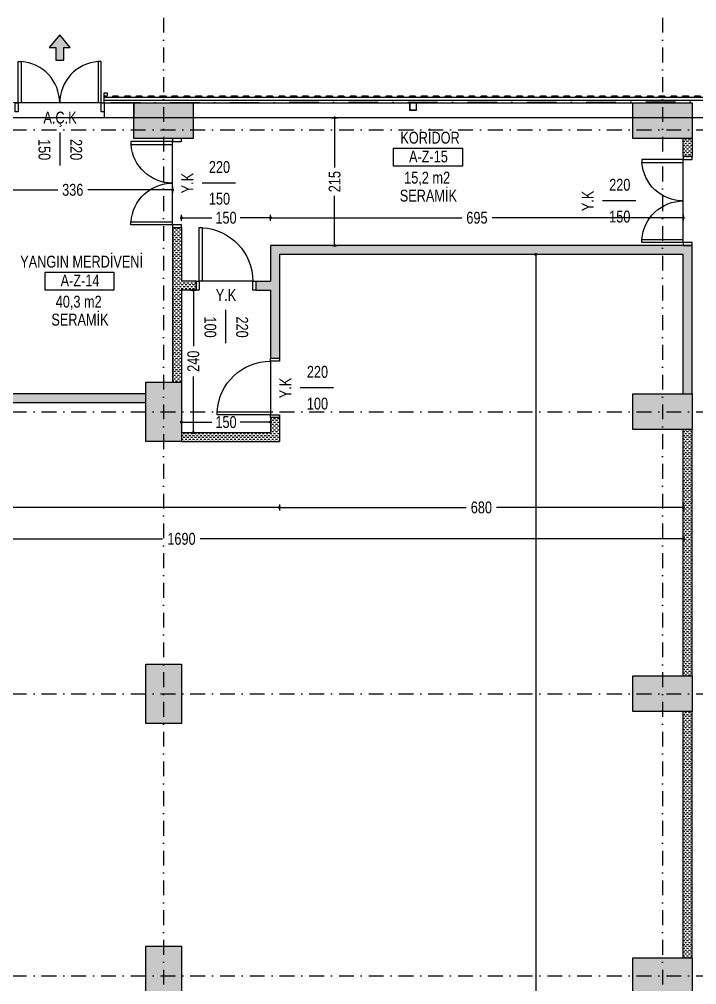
# Model space of a CAD drawing. Header units: centimetres. Extents: x 26569 to 160723, y -3143 to 14565.
# Drawn here: x 51486 to 52627, y 5824 to 7450 of the extents above; entities that cross this region are included whole.
import ezdxf
from ezdxf.enums import TextEntityAlignment as Align

# ---------------------------------------------------------------- set-up
doc = ezdxf.new("R2010")
doc.units = ezdxf.units.CM
doc.header["$LTSCALE"] = 100
doc.linetypes.add('DASHDOT', pattern=[1, 0.5, -0.25, 0, -0.25])
doc.linetypes.add('DASHDOT2', pattern=[0.5, 0.25, -0.125, 0, -0.125])
for name, color, linetype in [('A-ANNO-DIMS', 187, 'Continuous'), ('A-ANNO-GRID', 155, 'DASHDOT2'), ('A-ANNO-IDEN', 50, 'Continuous'), ('A-ANNO-TEXT', 50, 'Continuous'), ('A-DOOR', 193, 'Continuous'), ('A-ELEV-01', 255, 'Continuous'), ('A-ELEV-03', 251, 'Continuous'), ('A-WALL', 134, 'Continuous'), ('A-WALL-HTCH', 8, 'Continuous'), ('A-WALL-INSL', 249, 'Continuous'), ('A-WALL-SNWPNL', 200, 'Continuous'), ('A-WALL-STEL', 202, 'Continuous'), ('L-SITE', 1, 'DASHDOT'), ('S-CONC', 5, 'Continuous'), ('S-HTCH', 8, 'Continuous'), ('S-STEL', 3, 'Continuous')]:
    doc.layers.add(name, color=color, linetype=linetype)
doc.styles.add('Fields_100', font='act_simplex.shx', dxfattribs={"width": 0.8, "height": 20})
doc.linetypes.add('BATTING', pattern='A,0.00254,-2.54,[134,ltypeshp.shx,S=2.54,R=0,X=-2.54,Y=0],-5.08,[134,ltypeshp.shx,S=2.54,R=180,X=2.54,Y=0],-2.54', length=10.16254)
doc.dimstyles.new('FIELDS_100', dxfattribs={"dimscale": 0, "dimtxt": 20, "dimasz": 5, "dimexe": 5, "dimexo": 5, "dimgap": 5, "dimtad": 0, "dimdec": 0, "dimzin": 0, "dimdsep": 46, "dimtxsty": 'Fields_100', "dimblk": 'DOT', "dimcen": 0.09, "dimclrt": 50, "dimadec": 0, "dimazin": 0, "dimtfac": 1, "dimtdec": 0, "dimtix": 1, "dimtofl": 0, "dimtmove": 1, "dimatfit": 3, "dimfxl": 5, "dimfxlon": 1, "dimtolj": 1, "dimtzin": 0, "dimarcsym": 0})
pattern_1 = [(0, (47244.2896, 54361.0323), (3.175, 3.175), [3.175, -3.175])]

# ---------------------------------------------------------------- blocks, each defined once
blk = doc.blocks.new('_Dot')
at = {"color": 0, "linetype": 'ByBlock', "lineweight": -2}
blk.add_line((-0.5, 0), (-1, 0), dxfattribs=at)
at = {"color": 0, "linetype": 'ByBlock', "const_width": 0.5}
blk.add_lwpolyline([(-0.25, 0, 1), (0.25, 0, 1)], format="xyb", close=True, dxfattribs=at)
blk = doc.blocks.new('*D159')
at = {"layer": 'A-ANNO-DIMS', "color": 0, "lineweight": -2, "transparency": 16777216}
for p, q in [((50829.5, 8098.6), (50829.5, 8108.6)), ((50834.5, 8103.6), (60742.7, 8103.6)), ((70729.5, 8103.6), (60821.3, 8103.6)), ((70734.5, 8098.6), (70734.5, 8108.6))]:
    blk.add_line(p, q, dxfattribs=at)
at = {"layer": 'DEFPOINTS', "color": 0, "transparency": 16777216}
for p in [(70734.5, 8103.6), (50829.5, 7318.6), (70734.5, 7318.6)]:
    blk.add_point(p, dxfattribs=at)
at = {"layer": 'A-ANNO-DIMS', "color": 0, "lineweight": -2, "transparency": 16777216, "xscale": 5, "yscale": 5, "zscale": 5, "rotation": 180}
blk.add_blockref('_Dot', (50829.5, 8103.6), dxfattribs=at)
at = {"layer": 'A-ANNO-DIMS', "color": 0, "lineweight": -2, "transparency": 16777216, "xscale": 5, "yscale": 5, "zscale": 5}
blk.add_blockref('_Dot', (70734.5, 8103.6), dxfattribs=at)
at = {"layer": 'A-ANNO-DIMS', "color": 50, "transparency": 16777216, "insert": (60782, 8103.6), "char_height": 20, "attachment_point": 5, "style": 'Fields_100'}
blk.add_mtext('\\A1;19905', dxfattribs=at)
blk = doc.blocks.new('Mahal kutusu_100')
at = {"color": 0}
blk.add_lwpolyline([(-58, 30), (58, 30), (58, 0), (-58, 0)], close=True, dxfattribs=at)
at = {"color": 0, "style": 'Fields_100', "width": 0.8}
for tag, p in [('MAHAL', (3.6, 37.9)), ('KOD', (0.9, 6.2)), ('ALAN', (-1.3, -29.4)), ('KAPLAMA', (0.8, -59.7))]:
    blk.add_attdef(tag, text='', height=20, dxfattribs=at).set_placement(p, align=Align.CENTER)
blk = doc.blocks.new('*D140')
at = {"layer": 'A-ANNO-DIMS', "color": 0, "lineweight": -2, "transparency": 16777216}
for p, q in [((52012.4, 7283.6), (52022.4, 7283.6)), ((52017.4, 7278.6), (52017.4, 7200.1)), ((52017.4, 7073.6), (52017.4, 7152)), ((52012.4, 7068.6), (52022.4, 7068.6))]:
    blk.add_line(p, q, dxfattribs=at)
at = {"layer": 'DEFPOINTS', "color": 0, "transparency": 16777216}
for p in [(51930.6, 7283.6), (51980.6, 7068.6), (52017.4, 7068.6)]:
    blk.add_point(p, dxfattribs=at)
at = {"layer": 'A-ANNO-DIMS', "color": 0, "lineweight": -2, "transparency": 16777216, "xscale": 5, "yscale": 5, "zscale": 5}
for p, rotation in [((52017.4, 7283.6), 90), ((52017.4, 7068.6), 270)]:
    blk.add_blockref('_Dot', p, dxfattribs=dict(at, rotation=rotation))
at = {"layer": 'A-ANNO-DIMS', "color": 50, "transparency": 16777216, "insert": (52017.4, 7176.1), "char_height": 20, "attachment_point": 5, "rotation": 90, "style": 'Fields_100'}
blk.add_mtext('\\A1;215', dxfattribs=at)
blk = doc.blocks.new('*D141')
at = {"layer": 'A-ANNO-DIMS', "color": 0, "lineweight": -2, "transparency": 16777216}
for p, q in [((51759.5, 7110.2), (51759.5, 7120.2)), ((51764.5, 7115.2), (51810.4, 7115.2)), ((51904.5, 7115.2), (51858.5, 7115.2)), ((51909.5, 7110.2), (51909.5, 7120.2))]:
    blk.add_line(p, q, dxfattribs=at)
at = {"layer": 'DEFPOINTS', "color": 0, "transparency": 16777216}
for p in [(51909.5, 7115.2), (51759.5, 7098.6), (51909.5, 7068.6)]:
    blk.add_point(p, dxfattribs=at)
at = {"layer": 'A-ANNO-DIMS', "color": 0, "lineweight": -2, "transparency": 16777216, "xscale": 5, "yscale": 5, "zscale": 5, "rotation": 180}
blk.add_blockref('_Dot', (51759.5, 7115.2), dxfattribs=at)
at = {"layer": 'A-ANNO-DIMS', "color": 0, "lineweight": -2, "transparency": 16777216, "xscale": 5, "yscale": 5, "zscale": 5}
blk.add_blockref('_Dot', (51909.5, 7115.2), dxfattribs=at)
at = {"layer": 'A-ANNO-DIMS', "color": 50, "transparency": 16777216, "insert": (51834.5, 7115.2), "char_height": 20, "attachment_point": 5, "style": 'Fields_100'}
blk.add_mtext('\\A1;150', dxfattribs=at)
blk = doc.blocks.new('*D142')
at = {"layer": 'A-ANNO-DIMS', "color": 0, "lineweight": -2, "transparency": 16777216}
for p, q in [((52361, 7053.6), (52351, 7053.6)), ((52356, 7048.6), (52356, 5284.3)), ((52356, 3453.6), (52356, 5217.9)), ((52361, 3448.6), (52351, 3448.6))]:
    blk.add_line(p, q, dxfattribs=at)
at = {"layer": 'DEFPOINTS', "color": 0, "transparency": 16777216}
for p in [(52604.5, 7053.6), (52356, 3448.6), (52519.5, 3448.6)]:
    blk.add_point(p, dxfattribs=at)
at = {"layer": 'A-ANNO-DIMS', "color": 0, "lineweight": -2, "transparency": 16777216, "xscale": 5, "yscale": 5, "zscale": 5}
for p, rotation in [((52356, 7053.6), 90), ((52356, 3448.6), 270)]:
    blk.add_blockref('_Dot', p, dxfattribs=dict(at, rotation=rotation))
at = {"layer": 'A-ANNO-DIMS', "color": 50, "transparency": 16777216, "insert": (52356, 5251.1), "char_height": 20, "attachment_point": 5, "rotation": 90, "style": 'Fields_100'}
blk.add_mtext('\\A1;3605', dxfattribs=at)
blk = doc.blocks.new('*D361')
at = {"layer": 'A-ANNO-DIMS', "color": 0, "lineweight": -2, "transparency": 16777216}
for p, q in [((51408.5, 7167.2), (51408.5, 7157.2)), ((51413.5, 7162.2), (51551.3, 7162.2)), ((51739.5, 7162.2), (51601.7, 7162.2)), ((51744.5, 7167.2), (51744.5, 7157.2))]:
    blk.add_line(p, q, dxfattribs=at)
at = {"layer": 'DEFPOINTS', "color": 0, "transparency": 16777216}
for p in [(51744.5, 7248.6), (51408.5, 7206.1), (51408.5, 7162.2)]:
    blk.add_point(p, dxfattribs=at)
at = {"layer": 'A-ANNO-DIMS', "color": 0, "lineweight": -2, "transparency": 16777216, "xscale": 5, "yscale": 5, "zscale": 5, "rotation": 180}
blk.add_blockref('_Dot', (51408.5, 7162.2), dxfattribs=at)
at = {"layer": 'A-ANNO-DIMS', "color": 0, "lineweight": -2, "transparency": 16777216, "xscale": 5, "yscale": 5, "zscale": 5}
blk.add_blockref('_Dot', (51744.5, 7162.2), dxfattribs=at)
at = {"layer": 'A-ANNO-DIMS', "color": 50, "transparency": 16777216, "insert": (51576.5, 7162.2), "char_height": 20, "attachment_point": 5, "style": 'Fields_100'}
blk.add_mtext('\\A1;336', dxfattribs=at)
blk = doc.blocks.new('KAPI 150')
at = {"layer": 'A-DOOR'}
blk.add_line((145, 15), (5, 15), dxfattribs=at)
for points in [[(5, 15), (5, 85), (10, 85), (10, 15)], [(145, 15), (145, 85), (140, 85), (140, 15)]]:
    blk.add_lwpolyline(points, dxfattribs=at)
for points in [[(5, 0), (0, 0), (0, 15), (5, 15)], [(150, 0), (145, 0), (145, 15), (150, 15)]]:
    blk.add_lwpolyline(points, close=True, dxfattribs=at)
for centre, start, end in [((5, 15), 0, 85.904), ((145, 15), 94.096, 180)]:
    blk.add_arc(centre, 70, start, end, dxfattribs=at)
blk = doc.blocks.new('AÇK_01')
at = {"color": 0}
blk.add_lwpolyline([(28, 0), (-28, 0)], dxfattribs=at)
at = {"color": 0, "style": 'Fields_100', "width": 0.8}
blk.add_attdef('A.Ç.K.01', text='', height=20, rotation=90, dxfattribs=at).set_placement((-53, 0), align=Align.MIDDLE_CENTER)
for tag, p in [('W', (1, 17.2)), ('H', (1, -36.3))]:
    blk.add_attdef(tag, text='', height=20, dxfattribs=at).set_placement(p, align=Align.CENTER)
blk = doc.blocks.new('KAPI_100')
at = {"layer": 'A-DOOR'}
blk.add_line((5, 15), (95, 15), dxfattribs=at)
blk.add_lwpolyline([(95, 15), (95, 105), (90, 105), (90, 15)], dxfattribs=at)
for points in [[(0, 0), (5, 0), (5, 15), (0, 15)], [(95, 0), (100, 0), (100, 15), (95, 15)]]:
    blk.add_lwpolyline(points, close=True, dxfattribs=at)
blk.add_arc((95, 15), 90, 93.1847, 180, dxfattribs=at)
blk = doc.blocks.new('*D274')
at = {"layer": 'A-ANNO-DIMS', "color": 0, "lineweight": -2, "transparency": 16777216}
for p, q in [((50914.5, 6632.3), (50914.5, 6622.3)), ((50919.5, 6627.3), (51389.3, 6627.3)), ((51919.5, 6627.3), (51449.6, 6627.3)), ((51924.5, 6632.3), (51924.5, 6622.3))]:
    blk.add_line(p, q, dxfattribs=at)
at = {"layer": 'DEFPOINTS', "color": 0, "transparency": 16777216}
for p in [(50914.5, 6758.6), (51924.5, 6738.6), (51924.5, 6627.3)]:
    blk.add_point(p, dxfattribs=at)
at = {"layer": 'A-ANNO-DIMS', "color": 0, "lineweight": -2, "transparency": 16777216, "xscale": 5, "yscale": 5, "zscale": 5, "rotation": 180}
blk.add_blockref('_Dot', (50914.5, 6627.3), dxfattribs=at)
at = {"layer": 'A-ANNO-DIMS', "color": 0, "lineweight": -2, "transparency": 16777216, "xscale": 5, "yscale": 5, "zscale": 5}
blk.add_blockref('_Dot', (51924.5, 6627.3), dxfattribs=at)
at = {"layer": 'A-ANNO-DIMS', "color": 50, "transparency": 16777216, "insert": (51419.5, 6627.3), "char_height": 20, "attachment_point": 5, "style": 'Fields_100'}
blk.add_mtext('\\A1;1010', dxfattribs=at)
blk = doc.blocks.new('*D175')
at = {"layer": 'A-ANNO-DIMS', "color": 0, "lineweight": -2, "transparency": 16777216}
for p, q in [((51924.5, 6632.3), (51924.5, 6622.3)), ((51929.5, 6627.3), (52238.9, 6627.3)), ((52599.5, 6627.3), (52290, 6627.3)), ((52604.5, 6632.3), (52604.5, 6622.3))]:
    blk.add_line(p, q, dxfattribs=at)
at = {"layer": 'DEFPOINTS', "color": 0, "transparency": 16777216}
for p in [(52604.5, 6758.6), (51924.5, 6738.6), (52604.5, 6627.3)]:
    blk.add_point(p, dxfattribs=at)
at = {"layer": 'A-ANNO-DIMS', "color": 0, "lineweight": -2, "transparency": 16777216, "xscale": 5, "yscale": 5, "zscale": 5, "rotation": 180}
blk.add_blockref('_Dot', (51924.5, 6627.3), dxfattribs=at)
at = {"layer": 'A-ANNO-DIMS', "color": 0, "lineweight": -2, "transparency": 16777216, "xscale": 5, "yscale": 5, "zscale": 5}
blk.add_blockref('_Dot', (52604.5, 6627.3), dxfattribs=at)
at = {"layer": 'A-ANNO-DIMS', "color": 50, "transparency": 16777216, "insert": (52264.5, 6627.3), "char_height": 20, "attachment_point": 5, "style": 'Fields_100'}
blk.add_mtext('\\A1;680', dxfattribs=at)
blk = doc.blocks.new('*D180')
at = {"layer": 'A-ANNO-DIMS', "color": 0, "lineweight": -2, "transparency": 16777216}
for p, q in [((51759.5, 6776), (51759.5, 6766)), ((51764.5, 6771), (51810.4, 6771)), ((51904.5, 6771), (51858.5, 6771)), ((51909.5, 6776), (51909.5, 6766))]:
    blk.add_line(p, q, dxfattribs=at)
at = {"layer": 'DEFPOINTS', "color": 0, "transparency": 16777216}
for p in [(51759.5, 6993.6), (51909.5, 6993.6), (51909.5, 6771)]:
    blk.add_point(p, dxfattribs=at)
at = {"layer": 'A-ANNO-DIMS', "color": 0, "lineweight": -2, "transparency": 16777216, "xscale": 5, "yscale": 5, "zscale": 5, "rotation": 180}
blk.add_blockref('_Dot', (51759.5, 6771), dxfattribs=at)
at = {"layer": 'A-ANNO-DIMS', "color": 0, "lineweight": -2, "transparency": 16777216, "xscale": 5, "yscale": 5, "zscale": 5}
blk.add_blockref('_Dot', (51909.5, 6771), dxfattribs=at)
at = {"layer": 'A-ANNO-DIMS', "color": 50, "transparency": 16777216, "insert": (51834.5, 6771), "char_height": 20, "attachment_point": 5, "style": 'Fields_100'}
blk.add_mtext('\\A1;150', dxfattribs=at)
blk = doc.blocks.new('*D181')
at = {"layer": 'A-ANNO-DIMS', "color": 0, "lineweight": -2, "transparency": 16777216}
for p, q in [((51774.5, 6993.6), (51784.5, 6993.6)), ((51779.5, 6988.6), (51779.5, 6899.2)), ((51779.5, 6758.6), (51779.5, 6848)), ((51774.5, 6753.6), (51784.5, 6753.6))]:
    blk.add_line(p, q, dxfattribs=at)
at = {"layer": 'DEFPOINTS', "color": 0, "transparency": 16777216}
for p in [(51759.5, 6993.6), (51779.5, 6993.6), (51759.5, 6753.6)]:
    blk.add_point(p, dxfattribs=at)
at = {"layer": 'A-ANNO-DIMS', "color": 0, "lineweight": -2, "transparency": 16777216, "xscale": 5, "yscale": 5, "zscale": 5}
for p, rotation in [((51779.5, 6993.6), 90), ((51779.5, 6753.6), 270)]:
    blk.add_blockref('_Dot', p, dxfattribs=dict(at, rotation=rotation))
at = {"layer": 'A-ANNO-DIMS', "color": 50, "transparency": 16777216, "insert": (51779.5, 6873.6), "char_height": 20, "attachment_point": 5, "rotation": 90, "style": 'Fields_100'}
blk.add_mtext('\\A1;240', dxfattribs=at)
blk = doc.blocks.new('*D72')
at = {"layer": 'A-ANNO-DIMS', "color": 0, "lineweight": -2, "transparency": 16777216}
for p, q in [((50914.5, 6579.4), (50914.5, 6569.4)), ((50919.5, 6574.4), (51727.8, 6574.4)), ((52599.5, 6574.4), (51791.1, 6574.4)), ((52604.5, 6579.4), (52604.5, 6569.4))]:
    blk.add_line(p, q, dxfattribs=at)
at = {"layer": 'DEFPOINTS', "color": 0, "transparency": 16777216}
for p in [(50914.5, 6758.6), (52604.5, 6758.6), (52604.5, 6574.4)]:
    blk.add_point(p, dxfattribs=at)
at = {"layer": 'A-ANNO-DIMS', "color": 0, "lineweight": -2, "transparency": 16777216, "xscale": 5, "yscale": 5, "zscale": 5, "rotation": 180}
blk.add_blockref('_Dot', (50914.5, 6574.4), dxfattribs=at)
at = {"layer": 'A-ANNO-DIMS', "color": 0, "lineweight": -2, "transparency": 16777216, "xscale": 5, "yscale": 5, "zscale": 5}
blk.add_blockref('_Dot', (52604.5, 6574.4), dxfattribs=at)
at = {"layer": 'A-ANNO-DIMS', "color": 50, "transparency": 16777216, "insert": (51759.5, 6574.4), "char_height": 20, "attachment_point": 5, "style": 'Fields_100'}
blk.add_mtext('\\A1;1690', dxfattribs=at)
blk = doc.blocks.new('*D185')
at = {"layer": 'A-ANNO-DIMS', "color": 0, "lineweight": -2, "transparency": 16777216}
for p, q in [((51909.5, 7110.2), (51909.5, 7120.2)), ((51914.5, 7115.2), (52231.4, 7115.2)), ((52599.5, 7115.2), (52282.5, 7115.2)), ((52604.5, 7110.2), (52604.5, 7120.2))]:
    blk.add_line(p, q, dxfattribs=at)
at = {"layer": 'DEFPOINTS', "color": 0, "transparency": 16777216}
for p in [(52604.5, 7115.2), (51909.5, 7068.6), (52604.5, 7068.6)]:
    blk.add_point(p, dxfattribs=at)
at = {"layer": 'A-ANNO-DIMS', "color": 0, "lineweight": -2, "transparency": 16777216, "xscale": 5, "yscale": 5, "zscale": 5, "rotation": 180}
blk.add_blockref('_Dot', (51909.5, 7115.2), dxfattribs=at)
at = {"layer": 'A-ANNO-DIMS', "color": 0, "lineweight": -2, "transparency": 16777216, "xscale": 5, "yscale": 5, "zscale": 5}
blk.add_blockref('_Dot', (52604.5, 7115.2), dxfattribs=at)
at = {"layer": 'A-ANNO-DIMS', "color": 50, "transparency": 16777216, "insert": (52257, 7115.2), "char_height": 20, "attachment_point": 5, "style": 'Fields_100'}
blk.add_mtext('\\A1;695', dxfattribs=at)
blk = doc.blocks.new('*U32')
at = {"layer": 'A-WALL-SNWPNL'}
blk.add_lwpolyline([(50, 1), (42, 1), (40, -1), (32, -1), (30, 1), (22, 1), (20, -1), (12, -1), (10, 1), (2, 1), (0, -1), (-8, -1), (-10, 1), (-18, 1), (-20, -1), (-28, -1), (-30, 1), (-38, 1), (-40, -1), (-48, -1), (-50, 1)], dxfattribs=at)
blk = doc.blocks.new('*U33')
at = {"layer": 'A-WALL-STEL', "color": 0, "linetype": 'ByBlock', "lineweight": -2, "transparency": 16777216}
for p in [(1000, 0), (1100, 0), (1200, 0), (1300, 0), (1400, 0), (1500, 0), (1600, 0), (1700, 0), (1800, 0), (1900, 0)]:
    blk.add_blockref('*U32', p, dxfattribs=at)

msp = doc.modelspace()

# ---------------------------------------------------------------- hatches: boundary and pattern name
at = {"layer": 'A-ANNO-TEXT'}
h = msp.add_hatch(color=256, dxfattribs=at)
h.dxf.hatch_style = 1
h.paths.add_polyline_path([(51554.48, 7423.15), (51536.77, 7402), (51547.74, 7402), (51547.74, 7380.85), (51561.21, 7380.85), (51561.21, 7402), (51572.18, 7402)])
at = {"layer": 'A-WALL-HTCH'}
h = msp.add_hatch(dxfattribs=at)
h.set_pattern_fill('DASH', color=256)
h.set_pattern_definition(pattern_1)
h.paths.add_polyline_path([(52619.48, 7248.59), (52604.48, 7248.59), (52604.48, 7218.59), (52619.48, 7218.59)])
h = msp.add_hatch(dxfattribs=at)
h.set_pattern_fill('DASH', color=256)
h.set_pattern_definition(pattern_1)
h.paths.add_polyline_path([(51759.48, 6993.59), (51784.48, 6993.59), (51784.48, 7008.59), (51759.48, 7008.59), (51759.48, 7098.59), (51744.48, 7098.59), (51744.48, 6838.59), (51759.48, 6838.59)])
h.paths.add_polyline_path([(51924.48, 6778.59), (51909.48, 6778.59), (51909.48, 6753.59), (51759.48, 6753.59), (51759.48, 6738.59), (51924.48, 6738.59)])
h = msp.add_hatch(dxfattribs=at)
h.set_pattern_fill('DASH', color=256)
h.set_pattern_definition(pattern_1)
h.paths.add_polyline_path([(52569.48, 7068.59), (51909.48, 7068.59), (51909.48, 7008.59), (51884.48, 7008.59), (51884.48, 6993.59), (51909.48, 6993.59), (51909.48, 6878.59), (51924.48, 6878.59), (51924.48, 7053.59), (52569.48, 7053.59)])
h.paths.add_polyline_path([(52619.48, 7068.59), (52604.48, 7068.59), (52569.48, 7068.59), (52569.48, 7053.59), (52604.48, 7053.59), (52604.48, 6818.59), (52619.48, 6818.59)])
h = msp.add_hatch(dxfattribs=at)
h.set_pattern_fill('DASH', color=256)
h.set_pattern_definition([(0, (47244.2896, 54406.0323), (3.175, 3.175), [3.175, -3.175])])
h.paths.add_polyline_path([(51699.48, 6818.59), (50939.48, 6818.59), (50939.48, 6803.59), (51699.48, 6803.59)])
h = msp.add_hatch(dxfattribs=at)
h.set_pattern_fill('DASH', color=256)
h.set_pattern_definition(pattern_1)
h.paths.add_polyline_path([(52619.48, 6758.59), (52604.48, 6758.59), (52604.48, 6343.59), (52619.48, 6343.59)])
h = msp.add_hatch(dxfattribs=at)
h.set_pattern_fill('DASH', color=256)
h.set_pattern_definition(pattern_1)
h.paths.add_polyline_path([(52619.48, 6283.59), (52604.48, 6283.59), (52604.48, 5868.59), (52619.48, 5868.59)])
at = {"layer": 'S-HTCH'}
h = msp.add_hatch(dxfattribs=at)
h.set_pattern_fill('ANSI33', color=256)
h.set_pattern_definition([(45, (47244.2896, 5721.5606), (-4.490128, 4.490128), []), (45, (47248.78, 5721.5606), (-4.490128, 4.490128), [3.175, -1.5875])])
h.paths.add_polyline_path([(51759.48, 2938.59), (51699.48, 2938.59), (51699.48, 3038.59), (51759.48, 3038.59)])
h.paths.add_polyline_path([(50839.48, 2958.59), (50839.48, 3018.59), (50939.48, 3018.59), (50939.48, 2958.59)])
h.paths.add_polyline_path([(52519.48, 2958.59), (52519.48, 3018.59), (52619.48, 3018.59), (52619.48, 2958.59)])
h.paths.add_polyline_path([(51759.48, 1988.59), (51699.48, 1988.59), (51699.48, 2088.59), (51759.48, 2088.59)])
h.paths.add_polyline_path([(51759.48, 2463.59), (51699.48, 2463.59), (51699.48, 2563.59), (51759.48, 2563.59)])
h.paths.add_polyline_path([(51759.48, 3888.59), (51699.48, 3888.59), (51699.48, 3988.59), (51759.48, 3988.59)])
h.paths.add_polyline_path([(51759.48, 4363.59), (51699.48, 4363.59), (51699.48, 4463.59), (51759.48, 4463.59)])
h.paths.add_polyline_path([(51759.48, 4838.59), (51699.48, 4838.59), (51699.48, 4938.59), (51759.48, 4938.59)])
h.paths.add_polyline_path([(51759.48, 5788.59), (51699.48, 5788.59), (51699.48, 5888.59), (51759.48, 5888.59)])
h.paths.add_polyline_path([(51759.48, 6263.59), (51699.48, 6263.59), (51699.48, 6363.59), (51759.48, 6363.59)])
h.paths.add_polyline_path([(51759.48, 6738.59), (51699.48, 6738.59), (51699.48, 6838.59), (51759.48, 6838.59)])
h.paths.add_polyline_path([(50839.48, 1518.59), (50839.48, 1578.59), (50939.48, 1578.59), (50939.48, 1518.59)])
h.paths.add_polyline_path([(51679.48, 1518.59), (51679.48, 1578.59), (51779.48, 1578.59), (51779.48, 1518.59)])
h.paths.add_polyline_path([(52519.48, 1518.59), (52519.48, 1578.59), (52619.48, 1578.59), (52619.48, 1518.59)])
h.paths.add_polyline_path([(50839.48, 2008.59), (50839.48, 2068.59), (50939.48, 2068.59), (50939.48, 2008.59)])
h.paths.add_polyline_path([(52519.48, 2008.59), (52519.48, 2068.59), (52619.48, 2068.59), (52619.48, 2008.59)])
h.paths.add_polyline_path([(50839.48, 2483.59), (50839.48, 2543.59), (50939.48, 2543.59), (50939.48, 2483.59)])
h.paths.add_polyline_path([(52519.48, 2483.59), (52519.48, 2543.59), (52619.48, 2543.59), (52619.48, 2483.59)])
h.paths.add_polyline_path([(50839.48, 3433.59), (50839.48, 3493.59), (50939.48, 3493.59), (50939.48, 3433.59)])
h.paths.add_polyline_path([(51679.48, 3433.59), (51679.48, 3493.59), (51779.48, 3493.59), (51779.48, 3433.59)])
h.paths.add_polyline_path([(52519.48, 3433.59), (52519.48, 3493.59), (52619.48, 3493.59), (52619.48, 3433.59)])
h.paths.add_polyline_path([(50839.48, 3908.59), (50839.48, 3968.59), (50939.48, 3968.59), (50939.48, 3908.59)])
h.paths.add_polyline_path([(52519.48, 3908.59), (52519.48, 3968.59), (52619.48, 3968.59), (52619.48, 3908.59)])
h.paths.add_polyline_path([(50839.48, 4383.59), (50839.48, 4443.59), (50939.48, 4443.59), (50939.48, 4383.59)])
h.paths.add_polyline_path([(52519.48, 4383.59), (52519.48, 4443.59), (52619.48, 4443.59), (52619.48, 4383.59)])
h.paths.add_polyline_path([(50839.48, 4858.59), (50839.48, 4918.59), (50939.48, 4918.59), (50939.48, 4858.59)])
h.paths.add_polyline_path([(52519.48, 4858.59), (52519.48, 4918.59), (52619.48, 4918.59), (52619.48, 4858.59)])
h.paths.add_polyline_path([(50839.48, 5333.59), (50839.48, 5393.59), (50939.48, 5393.59), (50939.48, 5333.59)])
h.paths.add_polyline_path([(51679.48, 5333.59), (51679.48, 5393.59), (51779.48, 5393.59), (51779.48, 5333.59)])
h.paths.add_polyline_path([(52519.48, 5333.59), (52519.48, 5393.59), (52619.48, 5393.59), (52619.48, 5333.59)])
h.paths.add_polyline_path([(50839.48, 5808.59), (50839.48, 5868.59), (50939.48, 5868.59), (50939.48, 5808.59)])
h.paths.add_polyline_path([(52519.48, 5808.59), (52519.48, 5868.59), (52619.48, 5868.59), (52619.48, 5808.59)])
h.paths.add_polyline_path([(50839.48, 6283.59), (50839.48, 6343.59), (50939.48, 6343.59), (50939.48, 6283.59)])
h.paths.add_polyline_path([(52519.48, 6283.59), (52519.48, 6343.59), (52619.48, 6343.59), (52619.48, 6283.59)])
h.paths.add_polyline_path([(50839.48, 6758.59), (50839.48, 6818.59), (50939.48, 6818.59), (50939.48, 6758.59)])
h.paths.add_polyline_path([(52519.48, 6758.59), (52519.48, 6818.59), (52619.48, 6818.59), (52619.48, 6758.59)])
h.paths.add_polyline_path([(50839.48, 7248.59), (50839.48, 7308.59), (50939.48, 7308.59), (50939.48, 7248.59)])
h.paths.add_polyline_path([(51679.48, 7248.59), (51679.48, 7308.59), (51779.48, 7308.59), (51779.48, 7248.59)])
h.paths.add_polyline_path([(52519.48, 7248.59), (52519.48, 7308.59), (52619.48, 7308.59), (52619.48, 7248.59)])

# ---------------------------------------------------------------- linework, layer by layer
at = {"layer": 'A-ANNO-GRID'}
for p, q in [((51729.48, 8203.59), (51729.48, 1408.59)), ((52569.48, 8203.59), (52569.48, 1408.59)), ((49419.63, 7263.59), (71224.48, 7263.59)), ((49419.63, 6788.59), (71224.48, 6788.59)), ((49419.63, 6313.59), (71224.48, 6313.59)), ((49419.63, 5838.59), (71224.48, 5838.59))]:
    msp.add_line(p, q, dxfattribs=at)
at = {"layer": 'A-ANNO-TEXT'}
msp.add_lwpolyline([(51554.48, 7423.15), (51536.77, 7402), (51547.74, 7402), (51547.74, 7380.85), (51561.21, 7380.85), (51561.21, 7402), (51572.18, 7402)], close=True, dxfattribs=at)
at = {"layer": 'A-ELEV-01'}
for p, q in [((60771.98, 7283.59), (50813.56, 7283.59)), ((52519.48, 7283.59), (51779.48, 7283.59))]:
    msp.add_line(p, q, dxfattribs=at)
for points in [[(51629.48, 7308.59), (51679.48, 7308.59), (51679.48, 7283.59), (51629.48, 7283.59)], [(51629.48, 7308.59), (51629.48, 7283.59)]]:
    msp.add_lwpolyline(points, dxfattribs=at)
at = {"layer": 'A-ELEV-03'}
msp.add_lwpolyline([(51629.48, 7318.59), (53654.48, 7318.59)], dxfattribs=at)
at = {"layer": 'A-WALL'}
for p, q in [((52604.48, 6818.59), (52604.48, 7053.59)), ((51784.48, 7008.59), (51759.48, 7008.59)), ((51784.48, 7008.59), (51784.48, 6993.59)), ((51884.48, 7008.59), (51909.48, 7008.59)), ((51884.48, 7008.59), (51884.48, 6993.59)), ((51784.48, 6993.59), (51759.48, 6993.59)), ((51884.48, 6993.59), (51909.48, 6993.59)), ((51909.48, 6993.59), (51909.48, 6878.59)), ((51909.48, 6878.59), (51924.48, 6878.59)), ((51699.48, 6818.59), (50939.48, 6818.59)), ((52604.48, 6818.59), (52619.48, 6818.59)), ((51909.48, 6778.59), (51909.48, 6753.59)), ((51924.48, 6778.59), (51924.48, 6738.59)), ((51759.48, 6753.59), (51909.48, 6753.59)), ((52604.48, 6343.59), (52604.48, 6758.59)), ((52619.48, 6343.59), (52619.48, 6758.59)), ((51759.48, 6738.59), (51924.48, 6738.59)), ((52604.48, 5868.59), (52604.48, 6283.59)), ((52619.48, 5868.59), (52619.48, 6283.59))]:
    msp.add_line(p, q, dxfattribs=at)
for points in [[(52619.48, 7248.59), (52619.48, 7218.59), (52604.48, 7218.59), (52604.48, 7248.59)], [(51744.48, 7098.59), (51744.48, 6838.59)], [(51744.48, 7098.59), (51759.48, 7098.59), (51759.48, 7008.59)], [(52619.48, 6818.59), (52619.48, 7068.59), (51909.48, 7068.59), (51909.48, 7008.59)], [(52604.48, 7053.59), (51924.48, 7053.59), (51924.48, 6878.59)], [(51759.48, 6993.59), (51759.48, 6838.59)], [(51699.48, 6803.59), (50939.48, 6803.59)]]:
    msp.add_lwpolyline(points, dxfattribs=at)
at = {"layer": 'A-WALL-INSL', "linetype": 'BATTING', "ltscale": 0.005}
msp.add_lwpolyline([(51629.48, 7313.59), (53654.48, 7313.59)], dxfattribs=at)
at = {"layer": 'A-WALL-SNWPNL'}
for p, q in [((51629.48, 7308.59), (51629.48, 7318.59)), ((51779.48, 7308.59), (52519.48, 7308.59))]:
    msp.add_line(p, q, dxfattribs=at)
for points in [[(51624.48, 7308.59), (51629.48, 7308.59), (51629.48, 7325.59), (51634.48, 7325.59), (51634.48, 7321.09)], [(51629.48, 7320.59), (51632.48, 7320.59), (51634.48, 7318.59), (51642.48, 7318.59), (51644.48, 7320.59), (51652.48, 7320.59), (51654.48, 7318.59)]]:
    msp.add_lwpolyline(points, dxfattribs=at)
at = {"layer": 'L-SITE', "lineweight": 0}
msp.add_lwpolyline([(70687.99, -521.89), (50317.07, -542.29), (50610.19, 7087.42), (50839.48, 7308.59), (69328.73, 7327.01), (71792.84, 7307.01), (73600.55, 7292.33), (73628.86, 7250.92)], close=True, dxfattribs=at)
at = {"layer": 'S-CONC'}
for points in [[(51679.48, 7248.59), (51679.48, 7308.59), (51779.48, 7308.59), (51779.48, 7248.59)], [(52519.48, 7248.59), (52519.48, 7308.59), (52619.48, 7308.59), (52619.48, 7248.59)], [(51759.48, 6738.59), (51699.48, 6738.59), (51699.48, 6838.59), (51759.48, 6838.59)], [(52519.48, 6758.59), (52519.48, 6818.59), (52619.48, 6818.59), (52619.48, 6758.59)], [(51759.48, 6263.59), (51699.48, 6263.59), (51699.48, 6363.59), (51759.48, 6363.59)], [(52519.48, 6283.59), (52519.48, 6343.59), (52619.48, 6343.59), (52619.48, 6283.59)], [(51759.48, 5788.59), (51699.48, 5788.59), (51699.48, 5888.59), (51759.48, 5888.59)], [(52519.48, 5808.59), (52519.48, 5868.59), (52619.48, 5868.59), (52619.48, 5808.59)]]:
    msp.add_lwpolyline(points, close=True, dxfattribs=at)
at = {"layer": 'S-STEL', "elevation": 0}
for points in [[(52143.48, 7296.59), (52155.48, 7296.59), (52155.48, 7308.59), (52143.48, 7308.59)], [(52143.98, 7297.09), (52154.98, 7297.09), (52154.98, 7308.09), (52143.98, 7308.09)]]:
    msp.add_lwpolyline(points, close=True, dxfattribs=at)

# ---------------------------------------------------------------- block references
at = {"layer": 'A-ANNO-IDEN'}
for p, values in [((52174.44, 7202.23), {'MAHAL': 'KORİDOR', 'KOD': 'A-Z-15', 'ALAN': '15,2 m2', 'KAPLAMA': 'SERAMİK'}), ((51587.82, 6993.41), {'MAHAL': 'YANGIN MERDİVENİ', 'KOD': 'A-Z-14', 'ALAN': '40,3 m2', 'KAPLAMA': 'SERAMİK'})]:
    msp.add_blockref('Mahal kutusu_100', p, dxfattribs=at).add_auto_attribs(values)
at = {"layer": 'A-ANNO-TEXT', "rotation": 270}
for p, values in [((51555.05, 7231.01), {'A.Ç.K.01': 'A.Ç.K', 'H': '150', 'W': '220'}), ((51834.48, 6932.14), {'A.Ç.K.01': 'Y.K', 'H': '100', 'W': '220'})]:
    msp.add_blockref('AÇK_01', p, dxfattribs=at).add_auto_attribs(values)
at = {"layer": 'A-ANNO-TEXT'}
for p, values in [((51822.48, 7173.59), {'A.Ç.K.01': 'Y.K', 'H': '150', 'W': '220'}), ((52496.48, 7143.59), {'A.Ç.K.01': 'Y.K', 'H': '150', 'W': '220'}), ((51987.48, 6828.59), {'A.Ç.K.01': 'Y.K', 'H': '100', 'W': '220'})]:
    msp.add_blockref('AÇK_01', p, dxfattribs=at).add_auto_attribs(values)
at = {"layer": 'A-DOOR', "xscale": -1}
msp.add_blockref('KAPI_100', (51884.48, 6993.59), dxfattribs=at)
at = {"layer": 'A-DOOR', "xscale": -1, "rotation": 90}
msp.add_blockref('KAPI_100', (51924.48, 6878.59), dxfattribs=at)
at = {"layer": 'A-ELEV-01'}
msp.add_blockref('KAPI 150', (51479.48, 7293.59), dxfattribs=at)
at = {"layer": 'A-ELEV-01', "xscale": -1, "rotation": 90}
for p in [(51759.48, 7248.59), (52619.48, 7218.59)]:
    msp.add_blockref('KAPI 150', p, dxfattribs=at)
at = {"layer": 'A-WALL-STEL', "rotation": 180}
msp.add_blockref('*U33', (53604.48, 7319.59), dxfattribs=at)

# ---------------------------------------------------------------- dimensions: what is measured, and where the dimension line sits
at = {"layer": 'A-ANNO-DIMS'}
for base, p1, p2, picture, middle in [((70734.48, 8103.59), (50829.48, 7318.59), (70734.48, 7318.59), '*D159', (60781.98, 8103.59)), ((51408.48, 7162.24), (51744.48, 7248.59), (51408.48, 7206.09), '*D361', (51576.48, 7162.24)), ((51909.48, 7115.22), (51759.48, 7098.59), (51909.48, 7068.59), '*D141', (51834.48, 7115.22)), ((52604.48, 7115.22), (51909.48, 7068.59), (52604.48, 7068.59), '*D185', (52256.98, 7115.22)), ((51909.48, 6771), (51759.48, 6993.59), (51909.48, 6993.59), '*D180', (51834.48, 6771)), ((51924.48, 6627.34), (50914.48, 6758.59), (51924.48, 6738.59), '*D274', (51419.48, 6627.34)), ((52604.48, 6574.4), (50914.48, 6758.59), (52604.48, 6758.59), '*D72', (51759.48, 6574.4)), ((52604.48, 6627.34), (51924.48, 6738.59), (52604.48, 6758.59), '*D175', (52264.48, 6627.34))]:
    dim = msp.add_linear_dim(base=base, p1=p1, p2=p2, dimstyle='FIELDS_100', override={"dimscale": 1}, dxfattribs=at)
    dim.commit()
    dim.dimension.update_dxf_attribs({"geometry": picture, "text_midpoint": middle})
for base, p1, p2, picture, middle in [((52017.42, 7068.59), (51930.57, 7283.59), (51980.57, 7068.59), '*D140', (52017.42, 7176.09)), ((52355.99, 3448.59), (52604.48, 7053.59), (52519.48, 3448.59), '*D142', (52355.99, 5251.09)), ((51779.53, 6993.59), (51759.48, 6753.59), (51759.48, 6993.59), '*D181', (51779.53, 6873.59))]:
    dim = msp.add_linear_dim(base=base, p1=p1, p2=p2, angle=90, dimstyle='FIELDS_100', override={"dimscale": 1}, dxfattribs=at)
    dim.commit()
    dim.dimension.update_dxf_attribs({"geometry": picture, "text_midpoint": middle})

doc.saveas('drawing.dxf')
